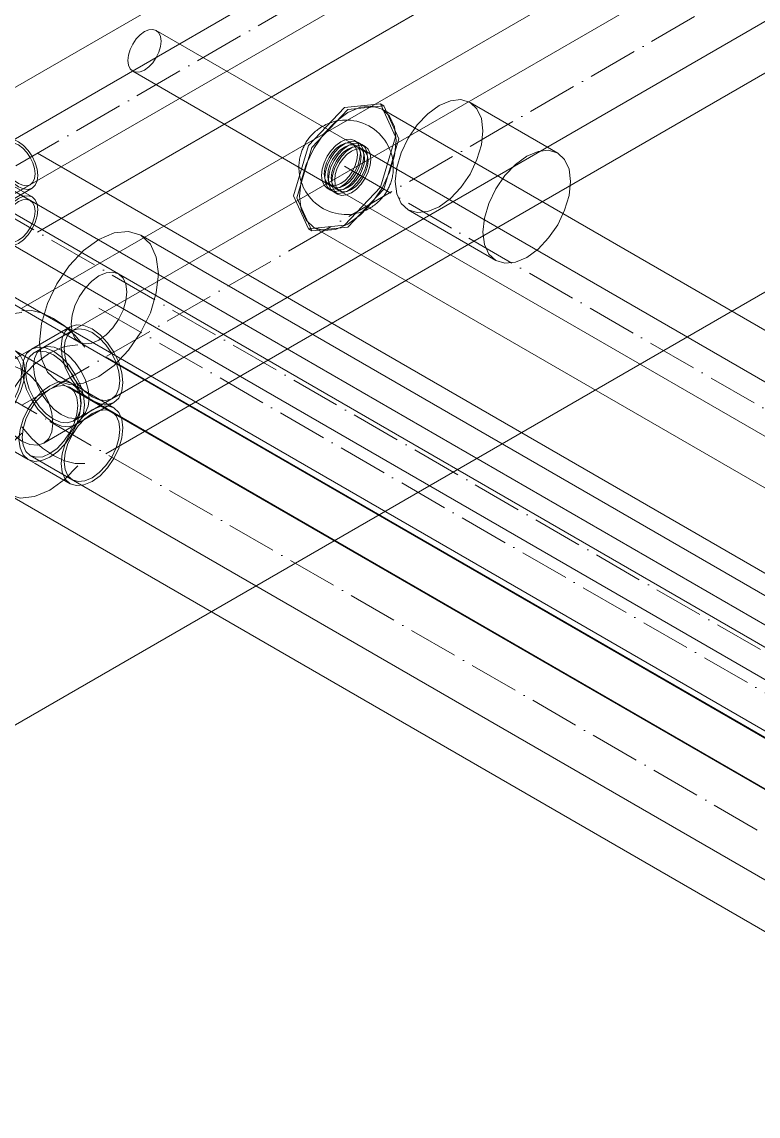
# Model space of a CAD drawing. Header units: millimetres. Extents: x -88595 to 880822, y -1054509 to -148035.
# Drawn here: x 392284.8 to 392433.2, y -324847.1 to -324626.5 of the extents above; entities that cross this region are included whole.
import ezdxf

# ---------------------------------------------------------------- set-up
doc = ezdxf.new("R2010")
doc.units = ezdxf.units.MM
doc.linetypes.add('$12$ADSK_Осевая', pattern=[14, 10, -2, 0, -2])
for name, color, linetype, lineweight in [('Изоляция', 7, 'Continuous', 18), ('Оборудование', 7, 'Continuous', 18), ('Трубопровод', 7, 'Continuous', 18), ('Трубопроводы', 7, 'Continuous', 18)]:
    doc.layers.add(name, color=color, linetype=linetype, lineweight=lineweight)

# ---------------------------------------------------------------- blocks, each defined once
blk = doc.blocks.new('$0$ADSK_Канальный блок кондиционера1 - AD242MJERAB-3267365-В_ОВ3_1')
at = {"layer": 'Оборудование'}
for p, q in [((18809.76, 6999.76), (18316.91, 6715.21)), ((18491.11, 6892.83), (18450.81, 6916.1)), ((18446.06, 6907.87), (18486.36, 6884.6)), ((18531.76, 6891.38), (18514.08, 6901.58)), ((18443.21, 6867.02), (18402.91, 6890.29)), ((18501.58, 6879.93), (18519.26, 6869.73)), ((18394.97, 6876.53), (18435.27, 6853.26))]:
    blk.add_line(p, q, dxfattribs=at)
for points in [[(18445.07, 6910.05, 0), (18445.19, 6911.12, 0), (18445.52, 6912.25, 0), (18446.06, 6913.36, 0), (18446.75, 6914.38, 0), (18447.56, 6915.23, 0), (18448.43, 6915.87, 0), (18449.3, 6916.24, 0), (18450.11, 6916.32, 0), (18450.81, 6916.1, 0), (18451.34, 6915.61, 0), (18451.68, 6914.86, 0), (18451.79, 6913.93, 0)], [(18451.79, 6913.93, 0), (18451.68, 6912.86, 0), (18451.34, 6911.73, 0), (18450.81, 6910.62, 0), (18450.11, 6909.6, 0), (18449.3, 6908.74, 0), (18448.43, 6908.11, 0), (18447.56, 6907.74, 0), (18446.75, 6907.66, 0), (18446.06, 6907.87, 0), (18445.52, 6908.37, 0), (18445.19, 6909.11, 0), (18445.07, 6910.05, 0)], [(18498.99, 6885.66, 0), (18499.29, 6888.47, 0), (18500.18, 6891.44, 0), (18501.58, 6894.37, 0), (18503.41, 6897.05, 0), (18505.54, 6899.3, 0), (18507.83, 6900.96, 0), (18510.12, 6901.94, 0), (18512.25, 6902.15, 0), (18514.08, 6901.58, 0), (18515.48, 6900.28, 0), (18516.37, 6898.33, 0), (18516.67, 6895.86, 0)], [(18516.67, 6895.86, 0), (18516.37, 6893.05, 0), (18515.48, 6890.07, 0), (18514.08, 6887.15, 0), (18512.25, 6884.47, 0), (18510.12, 6882.22, 0), (18507.83, 6880.55, 0), (18505.54, 6879.58, 0), (18503.41, 6879.37, 0), (18501.58, 6879.93, 0), (18500.18, 6881.24, 0), (18499.29, 6883.19, 0), (18498.99, 6885.66, 0)], [(18492.1, 6890.66, 0), (18491.98, 6891.59, 0), (18491.65, 6892.34, 0), (18491.11, 6892.83, 0), (18490.42, 6893.05, 0), (18489.61, 6892.97, 0), (18488.74, 6892.6, 0), (18487.87, 6891.96, 0), (18487.06, 6891.11, 0), (18486.36, 6890.09, 0), (18485.83, 6888.98, 0), (18485.49, 6887.85, 0), (18485.38, 6886.78, 0)], [(18534.35, 6885.66, 0), (18534.05, 6888.12, 0), (18533.16, 6890.07, 0), (18531.76, 6891.38, 0), (18529.93, 6891.94, 0), (18527.8, 6891.73, 0), (18525.51, 6890.76, 0), (18523.22, 6889.09, 0), (18521.09, 6886.84, 0), (18519.26, 6884.16, 0), (18517.85, 6881.24, 0), (18516.97, 6878.26, 0), (18516.67, 6875.45, 0)], [(18485.38, 6886.78, 0), (18485.49, 6885.84, 0), (18485.83, 6885.1, 0), (18486.36, 6884.6, 0), (18487.06, 6884.39, 0), (18487.87, 6884.47, 0), (18488.74, 6884.84, 0), (18489.61, 6885.47, 0), (18490.42, 6886.33, 0), (18491.11, 6887.35, 0), (18491.65, 6888.46, 0), (18491.98, 6889.59, 0), (18492.1, 6890.66, 0)], [(18516.67, 6875.45, 0), (18516.97, 6872.98, 0), (18517.85, 6871.03, 0), (18519.26, 6869.73, 0), (18521.09, 6869.16, 0), (18523.22, 6869.37, 0), (18525.51, 6870.35, 0), (18527.8, 6872.01, 0), (18529.93, 6874.27, 0), (18531.76, 6876.94, 0), (18533.16, 6879.87, 0), (18534.05, 6882.84, 0), (18534.35, 6885.66, 0)], [(18444.85, 6863.38, 0), (18444.66, 6864.95, 0), (18444.1, 6866.19, 0), (18443.21, 6867.02, 0), (18442.05, 6867.38, 0), (18440.69, 6867.24, 0), (18439.24, 6866.62, 0), (18437.79, 6865.56, 0), (18436.43, 6864.13, 0), (18435.27, 6862.43, 0), (18434.38, 6860.57, 0), (18433.82, 6858.69, 0), (18433.63, 6856.9, 0)], [(18433.63, 6856.9, 0), (18433.82, 6855.33, 0), (18434.38, 6854.09, 0), (18435.27, 6853.26, 0), (18436.43, 6852.9, 0), (18437.79, 6853.04, 0), (18439.24, 6853.66, 0), (18440.69, 6854.72, 0), (18442.05, 6856.15, 0), (18443.21, 6857.85, 0), (18444.1, 6859.71, 0), (18444.66, 6861.59, 0), (18444.85, 6863.38, 0)]]:
    blk.add_polyline3d(points, dxfattribs=at)
blk = doc.blocks.new('$0$ADSK_МедьПайка_Тройник - Тройник медный-V136-В_ОВ3_1')
at = {"layer": 'Трубопроводы', "color": 134, "true_color": 0x00a6a6}
for p, q in [((23016.78, 9505.12), (23009.71, 9509.2)), ((23017.23, 9505.89), (23010.16, 9509.97)), ((23029.61, 9509.97), (23021.83, 9505.48)), ((23030.06, 9509.2), (23023.87, 9505.63)), ((23021.83, 9505.48), (23015.47, 9501.81)), ((23018.2, 9504.3), (23016.78, 9505.12)), ((23018.64, 9505.07), (23017.23, 9505.89)), ((23029.96, 9498.54), (23018.64, 9505.07)), ((23031.37, 9497.73), (23029.96, 9498.54)), ((23030.92, 9496.95), (23029.51, 9497.77)), ((23038, 9492.87), (23030.92, 9496.95)), ((23038.44, 9493.64), (23031.37, 9497.73)), ((23001.33, 9494.68), (23008.4, 9490.6)), ((23001.77, 9495.45), (23008.84, 9491.37)), ((23030.66, 9490.19), (23038.44, 9494.68)), ((23031.81, 9491.88), (23038, 9495.45)), ((23008.4, 9490.6), (23009.81, 9489.78)), ((23008.84, 9491.37), (23010.26, 9490.55)), ((23009.81, 9489.78), (23021.13, 9483.25)), ((23024.3, 9486.51), (23030.66, 9490.19)), ((23021.13, 9483.25), (23022.54, 9482.43)), ((23021.57, 9484.02), (23022.98, 9483.2)), ((23022.98, 9483.2), (23030.06, 9479.12)), ((23022.54, 9482.43), (23029.61, 9478.35))]:
    blk.add_line(p, q, dxfattribs=at)
for points in [[(22999.5, 9498.72, 0), (22999.71, 9500.71, 0), (23000.33, 9502.81, 0), (23001.33, 9504.87, 0), (23002.62, 9506.77, 0), (23004.13, 9508.36, 0), (23005.74, 9509.54, 0), (23007.36, 9510.22, 0), (23008.86, 9510.37, 0), (23010.16, 9509.97, 0), (23011.15, 9509.05, 0), (23011.77, 9507.67, 0), (23011.98, 9505.93, 0)], [(23011.36, 9505.57, 0), (23011.16, 9507.13, 0), (23010.6, 9508.37, 0), (23009.71, 9509.2, 0), (23008.55, 9509.56, 0), (23007.19, 9509.43, 0), (23005.74, 9508.81, 0), (23004.29, 9507.75, 0), (23002.93, 9506.32, 0), (23001.77, 9504.62, 0), (23000.88, 9502.76, 0), (23000.32, 9500.87, 0), (23000.13, 9499.08, 0)], [(23027.78, 9505.93, 0), (23027.99, 9507.67, 0), (23028.62, 9509.05, 0), (23029.61, 9509.97, 0), (23030.9, 9510.37, 0), (23032.41, 9510.22, 0), (23034.03, 9509.54, 0), (23035.64, 9508.36, 0), (23037.15, 9506.77, 0), (23038.44, 9504.87, 0), (23039.43, 9502.81, 0), (23040.06, 9500.71, 0), (23040.27, 9498.72, 0)], [(23039.64, 9499.08, 0), (23039.45, 9500.87, 0), (23038.89, 9502.76, 0), (23038, 9504.62, 0), (23036.83, 9506.32, 0), (23035.48, 9507.75, 0), (23034.03, 9508.81, 0), (23032.57, 9509.43, 0), (23031.22, 9509.56, 0), (23030.06, 9509.2, 0), (23029.16, 9508.37, 0), (23028.6, 9507.13, 0), (23028.41, 9505.57, 0)], [(23011.98, 9505.93, 0), (23011.77, 9503.94, 0), (23011.15, 9501.84, 0), (23010.16, 9499.78, 0), (23008.86, 9497.88, 0), (23007.36, 9496.29, 0), (23005.74, 9495.12, 0), (23004.13, 9494.43, 0), (23002.62, 9494.28, 0), (23001.33, 9494.68, 0), (23000.33, 9495.6, 0), (22999.71, 9496.98, 0), (22999.5, 9498.72, 0)], [(23000.13, 9499.08, 0), (23000.32, 9497.52, 0), (23000.88, 9496.28, 0), (23001.77, 9495.45, 0), (23002.93, 9495.09, 0), (23004.29, 9495.22, 0), (23005.74, 9495.84, 0), (23007.19, 9496.9, 0), (23008.55, 9498.33, 0), (23009.71, 9500.03, 0), (23010.6, 9501.89, 0), (23011.16, 9503.78, 0), (23011.36, 9505.57, 0)], [(23007.98, 9493.82, 0), (23008.2, 9495.81, 0), (23008.82, 9497.91, 0), (23009.81, 9499.98, 0), (23011.1, 9501.87, 0), (23012.61, 9503.46, 0), (23014.23, 9504.64, 0), (23015.84, 9505.32, 0), (23017.35, 9505.47, 0), (23018.64, 9505.07, 0), (23019.63, 9504.15, 0), (23020.26, 9502.77, 0), (23020.47, 9501.03, 0)], [(23020.47, 9501.03, 0), (23020.26, 9502.77, 0), (23019.63, 9504.15, 0), (23018.64, 9505.07, 0), (23017.35, 9505.47, 0), (23015.84, 9505.32, 0), (23014.23, 9504.64, 0), (23012.61, 9503.46, 0), (23011.1, 9501.87, 0), (23009.81, 9499.98, 0), (23008.82, 9497.91, 0), (23008.2, 9495.81, 0), (23007.98, 9493.82, 0)], [(23008.61, 9494.19, 0), (23008.8, 9495.97, 0), (23009.36, 9497.86, 0), (23010.26, 9499.72, 0), (23011.42, 9501.42, 0), (23012.77, 9502.85, 0), (23014.23, 9503.91, 0), (23015.68, 9504.53, 0), (23017.03, 9504.66, 0), (23018.2, 9504.3, 0), (23019.09, 9503.48, 0), (23019.65, 9502.24, 0), (23019.84, 9500.67, 0)], [(23032.49, 9494.23, 0), (23032.28, 9496.22, 0), (23031.65, 9498.32, 0), (23030.66, 9500.38, 0), (23029.37, 9502.28, 0), (23027.86, 9503.87, 0), (23026.25, 9505.04, 0), (23024.63, 9505.73, 0), (23023.13, 9505.88, 0), (23021.83, 9505.48, 0), (23020.84, 9504.56, 0), (23020.22, 9503.18, 0), (23020, 9501.44, 0)], [(23020, 9501.44, 0), (23020.22, 9503.18, 0), (23020.84, 9504.56, 0), (23021.83, 9505.48, 0), (23023.13, 9505.88, 0), (23024.63, 9505.73, 0), (23026.25, 9505.04, 0), (23027.86, 9503.87, 0), (23029.37, 9502.28, 0), (23030.66, 9500.38, 0), (23031.65, 9498.32, 0), (23032.28, 9496.22, 0), (23032.49, 9494.23, 0)], [(23022.22, 9502, 0), (23022.42, 9503.56, 0), (23022.98, 9504.8, 0), (23023.87, 9505.63, 0), (23025.03, 9505.99, 0), (23026.39, 9505.85, 0), (23027.84, 9505.24, 0), (23029.29, 9504.18, 0), (23030.65, 9502.75, 0), (23031.81, 9501.05, 0), (23032.7, 9499.19, 0), (23033.26, 9497.3, 0), (23033.45, 9495.51, 0)], [(23040.27, 9498.72, 0), (23040.06, 9496.98, 0), (23039.43, 9495.6, 0), (23038.44, 9494.68, 0), (23037.15, 9494.28, 0), (23035.64, 9494.43, 0), (23034.03, 9495.12, 0), (23032.41, 9496.29, 0), (23030.9, 9497.88, 0), (23029.61, 9499.78, 0), (23028.62, 9501.84, 0), (23027.99, 9503.94, 0), (23027.78, 9505.93, 0)], [(23028.41, 9505.57, 0), (23028.6, 9503.78, 0), (23029.16, 9501.89, 0), (23030.06, 9500.03, 0), (23031.22, 9498.33, 0), (23032.57, 9496.9, 0), (23034.03, 9495.84, 0), (23035.48, 9495.22, 0), (23036.83, 9495.09, 0), (23038, 9495.45, 0), (23038.89, 9496.28, 0), (23039.45, 9497.52, 0), (23039.64, 9499.08, 0)], [(23020.47, 9501.03, 0), (23020.26, 9499.04, 0), (23019.63, 9496.94, 0), (23018.64, 9494.88, 0), (23017.35, 9492.99, 0), (23015.84, 9491.4, 0), (23014.23, 9490.22, 0), (23012.61, 9489.53, 0), (23011.1, 9489.38, 0), (23009.81, 9489.78, 0), (23008.82, 9490.7, 0), (23008.2, 9492.08, 0), (23007.98, 9493.82, 0)], [(23007.98, 9493.82, 0), (23008.2, 9492.08, 0), (23008.82, 9490.7, 0), (23009.81, 9489.78, 0), (23011.1, 9489.38, 0), (23012.61, 9489.53, 0), (23014.23, 9490.22, 0), (23015.84, 9491.4, 0), (23017.35, 9492.99, 0), (23018.64, 9494.88, 0), (23019.63, 9496.94, 0), (23020.26, 9499.04, 0), (23020.47, 9501.03, 0)], [(23019.84, 9500.67, 0), (23019.65, 9498.88, 0), (23019.09, 9496.99, 0), (23018.2, 9495.13, 0), (23017.03, 9493.43, 0), (23015.68, 9492, 0), (23014.23, 9490.94, 0), (23012.77, 9490.33, 0), (23011.42, 9490.19, 0), (23010.26, 9490.55, 0), (23009.36, 9491.38, 0), (23008.8, 9492.62, 0), (23008.61, 9494.19, 0)], [(23026.13, 9490.56, 0), (23025.91, 9492.54, 0), (23025.29, 9494.64, 0), (23024.3, 9496.71, 0), (23023.01, 9498.6, 0), (23021.5, 9500.19, 0), (23019.88, 9501.37, 0), (23018.27, 9502.06, 0), (23016.76, 9502.21, 0), (23015.47, 9501.81, 0), (23014.48, 9500.89, 0), (23013.85, 9499.51, 0), (23013.64, 9497.77, 0)], [(23020, 9501.44, 0), (23020.22, 9499.45, 0), (23020.84, 9497.35, 0), (23021.83, 9495.29, 0), (23023.13, 9493.39, 0), (23024.63, 9491.8, 0), (23026.25, 9490.63, 0), (23027.86, 9489.94, 0), (23029.37, 9489.79, 0), (23030.66, 9490.19, 0), (23031.65, 9491.11, 0), (23032.28, 9492.49, 0), (23032.49, 9494.23, 0)], [(23032.49, 9494.23, 0), (23032.28, 9492.49, 0), (23031.65, 9491.11, 0), (23030.66, 9490.19, 0), (23029.37, 9489.79, 0), (23027.86, 9489.94, 0), (23026.25, 9490.63, 0), (23024.63, 9491.8, 0), (23023.13, 9493.39, 0), (23021.83, 9495.29, 0), (23020.84, 9497.35, 0), (23020.22, 9499.45, 0), (23020, 9501.44, 0)], [(23033.45, 9495.51, 0), (23033.26, 9493.94, 0), (23032.7, 9492.71, 0), (23031.81, 9491.88, 0), (23030.65, 9491.52, 0), (23029.29, 9491.65, 0), (23027.84, 9492.27, 0), (23026.39, 9493.33, 0), (23025.03, 9494.76, 0), (23023.87, 9496.46, 0), (23022.98, 9498.32, 0), (23022.42, 9500.21, 0), (23022.22, 9502, 0)], [(23031.78, 9494.5, 0), (23031.57, 9496.24, 0), (23030.95, 9497.62, 0), (23029.96, 9498.54, 0), (23028.66, 9498.94, 0), (23027.16, 9498.79, 0), (23025.54, 9498.1, 0), (23023.92, 9496.93, 0), (23022.42, 9495.34, 0), (23021.13, 9493.44, 0), (23020.13, 9491.38, 0), (23019.51, 9489.28, 0), (23019.3, 9487.29, 0)], [(23019.3, 9487.29, 0), (23019.51, 9489.28, 0), (23020.13, 9491.38, 0), (23021.13, 9493.44, 0), (23022.42, 9495.34, 0), (23023.92, 9496.93, 0), (23025.54, 9498.1, 0), (23027.16, 9498.79, 0), (23028.66, 9498.94, 0), (23029.96, 9498.54, 0), (23030.95, 9497.62, 0), (23031.57, 9496.24, 0), (23031.78, 9494.5, 0)], [(23031.15, 9494.14, 0), (23030.96, 9495.7, 0), (23030.4, 9496.94, 0), (23029.51, 9497.77, 0), (23028.35, 9498.13, 0), (23026.99, 9498, 0), (23025.54, 9497.38, 0), (23024.09, 9496.32, 0), (23022.73, 9494.89, 0), (23021.57, 9493.19, 0), (23020.68, 9491.33, 0), (23020.12, 9489.44, 0), (23019.93, 9487.65, 0)], [(23013.64, 9497.77, 0), (23013.85, 9495.78, 0), (23014.48, 9493.68, 0), (23015.47, 9491.61, 0), (23016.76, 9489.72, 0), (23018.27, 9488.13, 0), (23019.88, 9486.95, 0), (23021.5, 9486.26, 0), (23023.01, 9486.11, 0), (23024.3, 9486.51, 0), (23025.29, 9487.43, 0), (23025.91, 9488.81, 0), (23026.13, 9490.56, 0)], [(23019.3, 9487.29, 0), (23019.51, 9485.55, 0), (23020.13, 9484.17, 0), (23021.13, 9483.25, 0), (23022.42, 9482.85, 0), (23023.92, 9483, 0), (23025.54, 9483.69, 0), (23027.16, 9484.86, 0), (23028.66, 9486.45, 0), (23029.96, 9488.35, 0), (23030.95, 9490.41, 0), (23031.57, 9492.51, 0), (23031.78, 9494.5, 0)], [(23031.78, 9494.5, 0), (23031.57, 9492.51, 0), (23030.95, 9490.41, 0), (23029.96, 9488.35, 0), (23028.66, 9486.45, 0), (23027.16, 9484.86, 0), (23025.54, 9483.69, 0), (23023.92, 9483, 0), (23022.42, 9482.85, 0), (23021.13, 9483.25, 0), (23020.13, 9484.17, 0), (23019.51, 9485.55, 0), (23019.3, 9487.29, 0)], [(23019.93, 9487.65, 0), (23020.12, 9486.09, 0), (23020.68, 9484.85, 0), (23021.57, 9484.02, 0), (23022.73, 9483.66, 0), (23024.09, 9483.79, 0), (23025.54, 9484.41, 0), (23026.99, 9485.47, 0), (23028.35, 9486.9, 0), (23029.51, 9488.6, 0), (23030.4, 9490.46, 0), (23030.96, 9492.35, 0), (23031.15, 9494.14, 0)], [(23040.27, 9489.6, 0), (23040.06, 9491.34, 0), (23039.43, 9492.72, 0), (23038.44, 9493.64, 0), (23037.15, 9494.04, 0), (23035.64, 9493.89, 0), (23034.03, 9493.21, 0), (23032.41, 9492.03, 0), (23030.9, 9490.44, 0), (23029.61, 9488.54, 0), (23028.62, 9486.48, 0), (23027.99, 9484.38, 0), (23027.78, 9482.39, 0)], [(23028.41, 9482.75, 0), (23028.6, 9484.54, 0), (23029.16, 9486.43, 0), (23030.06, 9488.29, 0), (23031.22, 9489.99, 0), (23032.57, 9491.42, 0), (23034.03, 9492.48, 0), (23035.48, 9493.1, 0), (23036.83, 9493.23, 0), (23038, 9492.87, 0), (23038.89, 9492.04, 0), (23039.45, 9490.8, 0), (23039.64, 9489.24, 0)], [(23027.78, 9482.39, 0), (23027.99, 9480.65, 0), (23028.62, 9479.27, 0), (23029.61, 9478.35, 0), (23030.9, 9477.95, 0), (23032.41, 9478.1, 0), (23034.03, 9478.79, 0), (23035.64, 9479.96, 0), (23037.15, 9481.55, 0), (23038.44, 9483.45, 0), (23039.43, 9485.51, 0), (23040.06, 9487.61, 0), (23040.27, 9489.6, 0)], [(23039.64, 9489.24, 0), (23039.45, 9487.45, 0), (23038.89, 9485.56, 0), (23038, 9483.7, 0), (23036.83, 9482, 0), (23035.48, 9480.57, 0), (23034.03, 9479.51, 0), (23032.57, 9478.89, 0), (23031.22, 9478.76, 0), (23030.06, 9479.12, 0), (23029.16, 9479.95, 0), (23028.6, 9481.19, 0), (23028.41, 9482.75, 0)]]:
    blk.add_polyline3d(points, dxfattribs=at)
blk = doc.blocks.new('$0$ADSK_МедьПайка_Тройник - Тройник медный-V139-В_ОВ3_1')
at = {"layer": 'Трубопроводы', "color": 190, "true_color": 0x8000ff}
for p, q in [((23006.35, 9544.21), (23001.76, 9546.86)), ((23006.76, 9544.91), (23002.16, 9547.57)), ((23016.39, 9547.57), (23010.73, 9544.3)), ((23016.8, 9546.86), (23012.2, 9544.21)), ((23007.82, 9544.3), (23006.76, 9544.91)), ((23007.41, 9543.6), (23006.35, 9544.21)), ((23010.73, 9544.3), (23006.49, 9541.85)), ((23016.3, 9539.4), (23007.82, 9544.3)), ((22996.59, 9537.92), (23001.19, 9535.27)), ((22997, 9538.62), (23001.59, 9535.97)), ((23016.96, 9538.09), (23015.9, 9538.7)), ((23017.36, 9538.79), (23016.3, 9539.4)), ((23016.3, 9534.65), (23021.96, 9537.92)), ((23016.96, 9535.97), (23021.56, 9538.62)), ((23021.56, 9535.43), (23016.96, 9538.09)), ((23021.96, 9536.14), (23017.36, 9538.79)), ((23001.59, 9535.97), (23002.65, 9535.35)), ((23001.19, 9535.27), (23002.25, 9534.65)), ((23002.25, 9534.65), (23010.73, 9529.75)), ((23012.06, 9532.2), (23016.3, 9534.65)), ((23010.73, 9529.75), (23011.79, 9529.14)), ((23011.14, 9530.46), (23012.2, 9529.84)), ((23011.79, 9529.14), (23016.39, 9526.49)), ((23012.2, 9529.84), (23016.8, 9527.19))]:
    blk.add_line(p, q, dxfattribs=at)
for points in [[(22995.44, 9540.47, 0), (22995.57, 9541.72, 0), (22995.97, 9543.05, 0), (22996.59, 9544.35, 0), (22997.41, 9545.54, 0), (22998.36, 9546.55, 0), (22999.38, 9547.29, 0), (23000.4, 9547.72, 0), (23001.35, 9547.82, 0), (23002.16, 9547.57, 0), (23002.79, 9546.99, 0), (23003.18, 9546.12, 0), (23003.32, 9545.02, 0)], [(23002.74, 9544.69, 0), (23002.63, 9545.63, 0), (23002.29, 9546.37, 0), (23001.76, 9546.86, 0), (23001.06, 9547.08, 0), (23000.25, 9547, 0), (22999.38, 9546.63, 0), (22998.51, 9545.99, 0), (22997.69, 9545.14, 0), (22997, 9544.12, 0), (22996.46, 9543, 0), (22996.13, 9541.87, 0), (22996.01, 9540.8, 0)], [(23015.24, 9545.02, 0), (23015.37, 9546.12, 0), (23015.77, 9546.99, 0), (23016.39, 9547.57, 0), (23017.21, 9547.82, 0), (23018.16, 9547.72, 0), (23019.18, 9547.29, 0), (23020.2, 9546.55, 0), (23021.15, 9545.54, 0), (23021.96, 9544.35, 0), (23022.59, 9543.05, 0), (23022.98, 9541.72, 0), (23023.11, 9540.47, 0)], [(23022.54, 9540.8, 0), (23022.43, 9541.87, 0), (23022.09, 9543, 0), (23021.56, 9544.12, 0), (23020.86, 9545.14, 0), (23020.05, 9545.99, 0), (23019.18, 9546.63, 0), (23018.31, 9547, 0), (23017.49, 9547.08, 0), (23016.8, 9546.86, 0), (23016.26, 9546.37, 0), (23015.93, 9545.63, 0), (23015.81, 9544.69, 0)], [(23003.32, 9545.02, 0), (23003.18, 9543.76, 0), (23002.79, 9542.44, 0), (23002.16, 9541.13, 0), (23001.35, 9539.94, 0), (23000.4, 9538.94, 0), (22999.38, 9538.19, 0), (22998.36, 9537.76, 0), (22997.41, 9537.67, 0), (22996.59, 9537.92, 0), (22995.97, 9538.5, 0), (22995.57, 9539.37, 0), (22995.44, 9540.47, 0)], [(22996.01, 9540.8, 0), (22996.13, 9539.86, 0), (22996.46, 9539.12, 0), (22997, 9538.62, 0), (22997.69, 9538.41, 0), (22998.51, 9538.49, 0), (22999.38, 9538.86, 0), (23000.25, 9539.49, 0), (23001.06, 9540.35, 0), (23001.76, 9541.37, 0), (23002.29, 9542.48, 0), (23002.63, 9543.61, 0), (23002.74, 9544.69, 0)], [(23001.1, 9537.2, 0), (23001.23, 9538.46, 0), (23001.62, 9539.78, 0), (23002.25, 9541.08, 0), (23003.06, 9542.28, 0), (23004.01, 9543.28, 0), (23005.03, 9544.02, 0), (23006.05, 9544.46, 0), (23007, 9544.55, 0), (23007.82, 9544.3, 0), (23008.44, 9543.72, 0), (23008.84, 9542.85, 0), (23008.97, 9541.75, 0)], [(23008.97, 9541.75, 0), (23008.84, 9542.85, 0), (23008.44, 9543.72, 0), (23007.82, 9544.3, 0), (23007, 9544.55, 0), (23006.05, 9544.46, 0), (23005.03, 9544.02, 0), (23004.01, 9543.28, 0), (23003.06, 9542.28, 0), (23002.25, 9541.08, 0), (23001.62, 9539.78, 0), (23001.23, 9538.46, 0), (23001.1, 9537.2, 0)], [(23017.46, 9537.2, 0), (23017.32, 9538.46, 0), (23016.93, 9539.78, 0), (23016.3, 9541.08, 0), (23015.49, 9542.28, 0), (23014.54, 9543.28, 0), (23013.52, 9544.02, 0), (23012.5, 9544.46, 0), (23011.55, 9544.55, 0), (23010.73, 9544.3, 0), (23010.11, 9543.72, 0), (23009.71, 9542.85, 0), (23009.58, 9541.75, 0)], [(23009.58, 9541.75, 0), (23009.71, 9542.85, 0), (23010.11, 9543.72, 0), (23010.73, 9544.3, 0), (23011.55, 9544.55, 0), (23012.5, 9544.46, 0), (23013.52, 9544.02, 0), (23014.54, 9543.28, 0), (23015.49, 9542.28, 0), (23016.3, 9541.08, 0), (23016.93, 9539.78, 0), (23017.32, 9538.46, 0), (23017.46, 9537.2, 0)], [(23011.21, 9542.03, 0), (23011.33, 9542.97, 0), (23011.67, 9543.72, 0), (23012.2, 9544.21, 0), (23012.9, 9544.43, 0), (23013.71, 9544.35, 0), (23014.58, 9543.98, 0), (23015.45, 9543.34, 0), (23016.26, 9542.48, 0), (23016.96, 9541.46, 0), (23017.49, 9540.35, 0), (23017.83, 9539.22, 0), (23017.95, 9538.15, 0)], [(23023.11, 9540.47, 0), (23022.98, 9539.37, 0), (23022.59, 9538.5, 0), (23021.96, 9537.92, 0), (23021.15, 9537.67, 0), (23020.2, 9537.76, 0), (23019.18, 9538.19, 0), (23018.16, 9538.94, 0), (23017.21, 9539.94, 0), (23016.39, 9541.13, 0), (23015.77, 9542.44, 0), (23015.37, 9543.76, 0), (23015.24, 9545.02, 0)], [(23015.81, 9544.69, 0), (23015.93, 9543.61, 0), (23016.26, 9542.48, 0), (23016.8, 9541.37, 0), (23017.49, 9540.35, 0), (23018.31, 9539.49, 0), (23019.18, 9538.86, 0), (23020.05, 9538.49, 0), (23020.86, 9538.41, 0), (23021.56, 9538.62, 0), (23022.09, 9539.12, 0), (23022.43, 9539.86, 0), (23022.54, 9540.8, 0)], [(23001.67, 9537.53, 0), (23001.78, 9538.61, 0), (23002.12, 9539.74, 0), (23002.65, 9540.85, 0), (23003.35, 9541.87, 0), (23004.16, 9542.73, 0), (23005.03, 9543.36, 0), (23005.91, 9543.73, 0), (23006.72, 9543.81, 0), (23007.41, 9543.6, 0), (23007.95, 9543.1, 0), (23008.29, 9542.36, 0), (23008.4, 9541.42, 0)], [(23008.97, 9541.75, 0), (23008.84, 9540.5, 0), (23008.44, 9539.17, 0), (23007.82, 9537.87, 0), (23007, 9536.67, 0), (23006.05, 9535.67, 0), (23005.03, 9534.93, 0), (23004.01, 9534.5, 0), (23003.06, 9534.4, 0), (23002.25, 9534.65, 0), (23001.62, 9535.23, 0), (23001.23, 9536.1, 0), (23001.1, 9537.2, 0)], [(23001.1, 9537.2, 0), (23001.23, 9536.1, 0), (23001.62, 9535.23, 0), (23002.25, 9534.65, 0), (23003.06, 9534.4, 0), (23004.01, 9534.5, 0), (23005.03, 9534.93, 0), (23006.05, 9535.67, 0), (23007, 9536.67, 0), (23007.82, 9537.87, 0), (23008.44, 9539.17, 0), (23008.84, 9540.5, 0), (23008.97, 9541.75, 0)], [(23008.4, 9541.42, 0), (23008.29, 9540.35, 0), (23007.95, 9539.22, 0), (23007.41, 9538.1, 0), (23006.72, 9537.08, 0), (23005.91, 9536.23, 0), (23005.03, 9535.59, 0), (23004.16, 9535.22, 0), (23003.35, 9535.14, 0), (23002.65, 9535.35, 0), (23002.12, 9535.85, 0), (23001.78, 9536.59, 0), (23001.67, 9537.53, 0)], [(23013.22, 9534.75, 0), (23013.08, 9536.01, 0), (23012.69, 9537.33, 0), (23012.06, 9538.63, 0), (23011.25, 9539.83, 0), (23010.3, 9540.83, 0), (23009.28, 9541.57, 0), (23008.26, 9542.01, 0), (23007.31, 9542.1, 0), (23006.49, 9541.85, 0), (23005.87, 9541.27, 0), (23005.47, 9540.4, 0), (23005.34, 9539.3, 0)], [(23009.58, 9541.75, 0), (23009.71, 9540.5, 0), (23010.11, 9539.17, 0), (23010.73, 9537.87, 0), (23011.55, 9536.67, 0), (23012.5, 9535.67, 0), (23013.52, 9534.93, 0), (23014.54, 9534.5, 0), (23015.49, 9534.4, 0), (23016.3, 9534.65, 0), (23016.93, 9535.23, 0), (23017.32, 9536.1, 0), (23017.46, 9537.2, 0)], [(23017.46, 9537.2, 0), (23017.32, 9536.1, 0), (23016.93, 9535.23, 0), (23016.3, 9534.65, 0), (23015.49, 9534.4, 0), (23014.54, 9534.5, 0), (23013.52, 9534.93, 0), (23012.5, 9535.67, 0), (23011.55, 9536.67, 0), (23010.73, 9537.87, 0), (23010.11, 9539.17, 0), (23009.71, 9540.5, 0), (23009.58, 9541.75, 0)], [(23017.95, 9538.15, 0), (23017.83, 9537.21, 0), (23017.49, 9536.46, 0), (23016.96, 9535.97, 0), (23016.26, 9535.75, 0), (23015.45, 9535.83, 0), (23014.58, 9536.2, 0), (23013.71, 9536.84, 0), (23012.9, 9537.69, 0), (23012.2, 9538.71, 0), (23011.67, 9539.83, 0), (23011.33, 9540.96, 0), (23011.21, 9542.03, 0)], [(23005.34, 9539.3, 0), (23005.47, 9538.05, 0), (23005.87, 9536.72, 0), (23006.49, 9535.42, 0), (23007.31, 9534.23, 0), (23008.26, 9533.22, 0), (23009.28, 9532.48, 0), (23010.3, 9532.05, 0), (23011.25, 9531.95, 0), (23012.06, 9532.2, 0), (23012.69, 9532.78, 0), (23013.08, 9533.65, 0), (23013.22, 9534.75, 0)], [(23017.46, 9536.85, 0), (23017.32, 9537.95, 0), (23016.93, 9538.82, 0), (23016.3, 9539.4, 0), (23015.49, 9539.65, 0), (23014.54, 9539.56, 0), (23013.52, 9539.13, 0), (23012.5, 9538.38, 0), (23011.55, 9537.38, 0), (23010.73, 9536.19, 0), (23010.11, 9534.88, 0), (23009.71, 9533.56, 0), (23009.58, 9532.3, 0)], [(23009.58, 9532.3, 0), (23009.71, 9533.56, 0), (23010.11, 9534.88, 0), (23010.73, 9536.19, 0), (23011.55, 9537.38, 0), (23012.5, 9538.38, 0), (23013.52, 9539.13, 0), (23014.54, 9539.56, 0), (23015.49, 9539.65, 0), (23016.3, 9539.4, 0), (23016.93, 9538.82, 0), (23017.32, 9537.95, 0), (23017.46, 9536.85, 0)], [(23016.89, 9536.52, 0), (23016.77, 9537.46, 0), (23016.43, 9538.2, 0), (23015.9, 9538.7, 0), (23015.2, 9538.91, 0), (23014.39, 9538.83, 0), (23013.52, 9538.46, 0), (23012.65, 9537.83, 0), (23011.84, 9536.97, 0), (23011.14, 9535.95, 0), (23010.6, 9534.84, 0), (23010.27, 9533.71, 0), (23010.15, 9532.63, 0)], [(23009.58, 9532.3, 0), (23009.71, 9531.2, 0), (23010.11, 9530.33, 0), (23010.73, 9529.75, 0), (23011.55, 9529.5, 0), (23012.5, 9529.6, 0), (23013.52, 9530.03, 0), (23014.54, 9530.77, 0), (23015.49, 9531.78, 0), (23016.3, 9532.97, 0), (23016.93, 9534.27, 0), (23017.32, 9535.6, 0), (23017.46, 9536.85, 0)], [(23017.46, 9536.85, 0), (23017.32, 9535.6, 0), (23016.93, 9534.27, 0), (23016.3, 9532.97, 0), (23015.49, 9531.78, 0), (23014.54, 9530.77, 0), (23013.52, 9530.03, 0), (23012.5, 9529.6, 0), (23011.55, 9529.5, 0), (23010.73, 9529.75, 0), (23010.11, 9530.33, 0), (23009.71, 9531.2, 0), (23009.58, 9532.3, 0)], [(23010.15, 9532.63, 0), (23010.27, 9531.69, 0), (23010.6, 9530.95, 0), (23011.14, 9530.46, 0), (23011.84, 9530.24, 0), (23012.65, 9530.32, 0), (23013.52, 9530.69, 0), (23014.39, 9531.33, 0), (23015.2, 9532.18, 0), (23015.9, 9533.2, 0), (23016.43, 9534.32, 0), (23016.77, 9535.45, 0), (23016.89, 9536.52, 0)], [(23023.11, 9533.59, 0), (23022.98, 9534.69, 0), (23022.59, 9535.55, 0), (23021.96, 9536.14, 0), (23021.15, 9536.39, 0), (23020.2, 9536.29, 0), (23019.18, 9535.86, 0), (23018.16, 9535.12, 0), (23017.21, 9534.11, 0), (23016.39, 9532.92, 0), (23015.77, 9531.62, 0), (23015.37, 9530.29, 0), (23015.24, 9529.04, 0)], [(23015.81, 9529.37, 0), (23015.93, 9530.44, 0), (23016.26, 9531.57, 0), (23016.8, 9532.69, 0), (23017.49, 9533.71, 0), (23018.31, 9534.56, 0), (23019.18, 9535.2, 0), (23020.05, 9535.57, 0), (23020.86, 9535.65, 0), (23021.56, 9535.43, 0), (23022.09, 9534.94, 0), (23022.43, 9534.19, 0), (23022.54, 9533.25, 0)], [(23015.24, 9529.04, 0), (23015.37, 9527.94, 0), (23015.77, 9527.07, 0), (23016.39, 9526.49, 0), (23017.21, 9526.24, 0), (23018.16, 9526.33, 0), (23019.18, 9526.76, 0), (23020.2, 9527.51, 0), (23021.15, 9528.51, 0), (23021.96, 9529.7, 0), (23022.59, 9531.01, 0), (23022.98, 9532.33, 0), (23023.11, 9533.59, 0)], [(23022.54, 9533.25, 0), (23022.43, 9532.18, 0), (23022.09, 9531.05, 0), (23021.56, 9529.94, 0), (23020.86, 9528.92, 0), (23020.05, 9528.06, 0), (23019.18, 9527.42, 0), (23018.31, 9527.05, 0), (23017.49, 9526.97, 0), (23016.8, 9527.19, 0), (23016.26, 9527.69, 0), (23015.93, 9528.43, 0), (23015.81, 9529.37, 0)]]:
    blk.add_polyline3d(points, dxfattribs=at)
blk = doc.blocks.new('$0$ADSK_МедьПайка_Муфта редукционная - Муфта редукционная медная под пайку-3268008-В_ОВ3_1')
at = {"layer": 'Трубопроводы', "color": 190, "true_color": 0x8000ff}
for p, q in [((18491.11, 6892.83), (18490.41, 6893.24)), ((18491.51, 6893.52), (18490.81, 6893.93)), ((18492.21, 6893.14), (18491.49, 6893.54)), ((18492.93, 6892.72), (18492.23, 6893.12)), ((18492.53, 6892.02), (18491.83, 6892.43)), ((18489.45, 6888.31), (18488.74, 6888.72)), ((18485.26, 6884.32), (18485.96, 6883.91)), ((18485.66, 6885.01), (18486.36, 6884.6)), ((18485.94, 6883.92), (18486.65, 6883.51)), ((18486.67, 6883.49), (18487.37, 6883.09)), ((18487.07, 6884.19), (18487.77, 6883.78))]:
    blk.add_line(p, q, dxfattribs=at)
for points in [[(18498.61, 6888.51, 0), (18498.61, 6888.85, 0), (18498.59, 6889.2, 0), (18498.55, 6889.56, 0), (18498.5, 6889.94, 0), (18498.43, 6890.34, 0), (18498.35, 6890.75, 0), (18498.23, 6891.17, 0), (18498.09, 6891.61, 0), (18497.93, 6892.06, 0), (18497.73, 6892.52, 0), (18497.49, 6892.99, 0), (18497.22, 6893.47, 0), (18496.91, 6893.95, 0), (18496.56, 6894.42, 0), (18496.17, 6894.88, 0), (18495.73, 6895.33, 0), (18495.26, 6895.76, 0), (18494.75, 6896.17, 0), (18494.21, 6896.54, 0), (18493.64, 6896.88, 0), (18493.05, 6897.17, 0), (18492.45, 6897.42, 0), (18491.84, 6897.63, 0), (18491.23, 6897.79, 0), (18490.63, 6897.91, 0), (18490.04, 6897.99, 0), (18489.47, 6898.03, 0), (18488.92, 6898.03, 0), (18488.39, 6898.01, 0), (18487.88, 6897.96, 0), (18487.4, 6897.88, 0), (18486.94, 6897.79, 0), (18486.51, 6897.68, 0), (18486.11, 6897.55, 0), (18485.72, 6897.42, 0), (18485.36, 6897.27, 0), (18485.03, 6897.12, 0), (18484.71, 6896.96, 0), (18484.41, 6896.8, 0), (18484.13, 6896.64, 0), (18483.86, 6896.47, 0), (18483.61, 6896.3, 0), (18483.37, 6896.13, 0), (18483.15, 6895.95, 0), (18482.94, 6895.78, 0), (18482.74, 6895.6, 0), (18482.55, 6895.43, 0), (18482.37, 6895.25, 0), (18482.19, 6895.08, 0), (18482.03, 6894.9, 0), (18481.87, 6894.72, 0), (18481.72, 6894.54, 0), (18481.58, 6894.36, 0), (18481.44, 6894.18, 0), (18481.31, 6894, 0), (18481.19, 6893.82, 0), (18481.06, 6893.63, 0), (18480.95, 6893.44, 0), (18480.84, 6893.26, 0), (18480.73, 6893.06, 0), (18480.63, 6892.87, 0), (18480.53, 6892.67, 0), (18480.43, 6892.47, 0), (18480.34, 6892.26, 0), (18480.25, 6892.05, 0), (18480.17, 6891.84, 0), (18480.09, 6891.62, 0), (18480.02, 6891.39, 0), (18479.95, 6891.16, 0), (18479.88, 6890.92, 0), (18479.82, 6890.67, 0), (18479.76, 6890.42, 0), (18479.71, 6890.16, 0), (18479.67, 6889.89, 0), (18479.63, 6889.6, 0), (18479.6, 6889.31, 0), (18479.58, 6889.01, 0), (18479.57, 6888.69, 0), (18479.57, 6888.51, 0)], [(18484.11, 6886.86, 0), (18484.24, 6888.11, 0), (18484.63, 6889.43, 0), (18485.26, 6890.73, 0), (18486.07, 6891.92, 0), (18487.02, 6892.92, 0), (18488.03, 6893.66, 0), (18489.05, 6894.09, 0), (18489.99, 6894.18, 0), (18490.81, 6893.93, 0), (18491.43, 6893.35, 0), (18491.82, 6892.49, 0), (18491.96, 6891.39, 0)], [(18491.39, 6891.06, 0), (18491.28, 6892, 0), (18490.94, 6892.74, 0), (18490.41, 6893.24, 0), (18489.71, 6893.45, 0), (18488.9, 6893.37, 0), (18488.03, 6893, 0), (18487.16, 6892.37, 0), (18486.35, 6891.51, 0), (18485.66, 6890.5, 0), (18485.12, 6889.39, 0), (18484.79, 6888.26, 0), (18484.67, 6887.19, 0)], [(18484.81, 6886.45, 0), (18484.95, 6887.7, 0), (18485.34, 6889.02, 0), (18485.96, 6890.32, 0), (18486.78, 6891.51, 0), (18487.72, 6892.51, 0), (18488.74, 6893.25, 0), (18489.75, 6893.68, 0), (18490.7, 6893.77, 0), (18491.51, 6893.52, 0), (18492.14, 6892.95, 0), (18492.53, 6892.08, 0), (18492.66, 6890.98, 0)], [(18492.66, 6890.98, 0), (18492.53, 6892.08, 0), (18492.14, 6892.95, 0), (18491.51, 6893.52, 0), (18490.7, 6893.77, 0), (18489.75, 6893.68, 0), (18488.74, 6893.25, 0), (18487.72, 6892.51, 0), (18486.78, 6891.51, 0), (18485.96, 6890.32, 0), (18485.34, 6889.02, 0), (18484.95, 6887.7, 0), (18484.81, 6886.45, 0)], [(18485.38, 6886.78, 0), (18485.49, 6887.85, 0), (18485.83, 6888.98, 0), (18486.36, 6890.09, 0), (18487.06, 6891.11, 0), (18487.87, 6891.96, 0), (18488.74, 6892.6, 0), (18489.61, 6892.97, 0), (18490.42, 6893.05, 0), (18491.11, 6892.83, 0), (18491.65, 6892.34, 0), (18491.98, 6891.59, 0), (18492.1, 6890.66, 0)], [(18493.38, 6890.58, 0), (18493.24, 6891.68, 0), (18492.85, 6892.54, 0), (18492.23, 6893.12, 0), (18491.41, 6893.38, 0), (18490.46, 6893.28, 0), (18489.45, 6892.85, 0), (18488.43, 6892.11, 0), (18487.48, 6891.11, 0), (18486.67, 6889.91, 0), (18486.04, 6888.61, 0), (18485.65, 6887.29, 0), (18485.51, 6886.04, 0)], [(18485.51, 6886.04, 0), (18485.65, 6887.29, 0), (18486.04, 6888.61, 0), (18486.67, 6889.91, 0), (18487.48, 6891.11, 0), (18488.43, 6892.11, 0), (18489.45, 6892.85, 0), (18490.46, 6893.28, 0), (18491.41, 6893.38, 0), (18492.23, 6893.12, 0), (18492.85, 6892.54, 0), (18493.24, 6891.68, 0), (18493.38, 6890.58, 0)], [(18491.96, 6891.39, 0), (18491.82, 6890.14, 0), (18491.43, 6888.82, 0), (18490.81, 6887.52, 0), (18489.99, 6886.33, 0), (18489.05, 6885.33, 0), (18488.03, 6884.59, 0), (18487.02, 6884.16, 0), (18486.07, 6884.07, 0), (18485.26, 6884.32, 0), (18484.63, 6884.9, 0), (18484.24, 6885.76, 0), (18484.11, 6886.86, 0)], [(18484.67, 6887.19, 0), (18484.79, 6886.25, 0), (18485.12, 6885.51, 0), (18485.66, 6885.01, 0), (18486.35, 6884.8, 0), (18487.16, 6884.88, 0), (18488.03, 6885.25, 0), (18488.9, 6885.88, 0), (18489.71, 6886.74, 0), (18490.41, 6887.75, 0), (18490.94, 6888.87, 0), (18491.28, 6889.99, 0), (18491.39, 6891.06, 0)], [(18492.66, 6890.98, 0), (18492.53, 6889.73, 0), (18492.14, 6888.41, 0), (18491.51, 6887.12, 0), (18490.7, 6885.93, 0), (18489.75, 6884.93, 0), (18488.74, 6884.19, 0), (18487.72, 6883.75, 0), (18486.78, 6883.66, 0), (18485.96, 6883.91, 0), (18485.34, 6884.49, 0), (18484.95, 6885.36, 0), (18484.81, 6886.45, 0)], [(18484.81, 6886.45, 0), (18484.95, 6885.36, 0), (18485.34, 6884.49, 0), (18485.96, 6883.91, 0), (18486.78, 6883.66, 0), (18487.72, 6883.75, 0), (18488.74, 6884.19, 0), (18489.75, 6884.93, 0), (18490.7, 6885.93, 0), (18491.51, 6887.12, 0), (18492.14, 6888.41, 0), (18492.53, 6889.73, 0), (18492.66, 6890.98, 0)], [(18492.81, 6890.25, 0), (18492.7, 6891.19, 0), (18492.36, 6891.94, 0), (18491.83, 6892.43, 0), (18491.13, 6892.65, 0), (18490.32, 6892.57, 0), (18489.45, 6892.2, 0), (18488.57, 6891.56, 0), (18487.76, 6890.7, 0), (18487.07, 6889.68, 0), (18486.53, 6888.57, 0), (18486.19, 6887.44, 0), (18486.08, 6886.37, 0)], [(18494.08, 6890.17, 0), (18493.95, 6891.27, 0), (18493.56, 6892.14, 0), (18492.93, 6892.72, 0), (18492.12, 6892.97, 0), (18491.17, 6892.87, 0), (18490.15, 6892.44, 0), (18489.13, 6891.7, 0), (18488.19, 6890.7, 0), (18487.37, 6889.51, 0), (18486.75, 6888.2, 0), (18486.35, 6886.88, 0), (18486.22, 6885.63, 0)], [(18486.79, 6885.96, 0), (18486.9, 6887.03, 0), (18487.24, 6888.16, 0), (18487.77, 6889.27, 0), (18488.47, 6890.3, 0), (18489.28, 6891.15, 0), (18490.15, 6891.79, 0), (18491.02, 6892.16, 0), (18491.84, 6892.24, 0), (18492.53, 6892.02, 0), (18493.07, 6891.53, 0), (18493.4, 6890.78, 0), (18493.52, 6889.84, 0)], [(18492.1, 6890.66, 0), (18491.98, 6889.59, 0), (18491.65, 6888.46, 0), (18491.11, 6887.35, 0), (18490.42, 6886.33, 0), (18489.61, 6885.47, 0), (18488.74, 6884.84, 0), (18487.87, 6884.47, 0), (18487.06, 6884.39, 0), (18486.36, 6884.6, 0), (18485.83, 6885.1, 0), (18485.49, 6885.84, 0), (18485.38, 6886.78, 0)], [(18485.51, 6886.04, 0), (18485.65, 6884.94, 0), (18486.04, 6884.07, 0), (18486.67, 6883.49, 0), (18487.48, 6883.24, 0), (18488.43, 6883.34, 0), (18489.45, 6883.77, 0), (18490.46, 6884.51, 0), (18491.41, 6885.51, 0), (18492.23, 6886.7, 0), (18492.85, 6888.01, 0), (18493.24, 6889.33, 0), (18493.38, 6890.58, 0)], [(18493.38, 6890.58, 0), (18493.24, 6889.33, 0), (18492.85, 6888.01, 0), (18492.23, 6886.7, 0), (18491.41, 6885.51, 0), (18490.46, 6884.51, 0), (18489.45, 6883.77, 0), (18488.43, 6883.34, 0), (18487.48, 6883.24, 0), (18486.67, 6883.49, 0), (18486.04, 6884.07, 0), (18485.65, 6884.94, 0), (18485.51, 6886.04, 0)], [(18486.08, 6886.37, 0), (18486.19, 6885.43, 0), (18486.53, 6884.68, 0), (18487.07, 6884.19, 0), (18487.76, 6883.97, 0), (18488.57, 6884.05, 0), (18489.45, 6884.42, 0), (18490.32, 6885.06, 0), (18491.13, 6885.91, 0), (18491.83, 6886.94, 0), (18492.36, 6888.05, 0), (18492.7, 6889.18, 0), (18492.81, 6890.25, 0)], [(18486.22, 6885.63, 0), (18486.35, 6884.53, 0), (18486.75, 6883.67, 0), (18487.37, 6883.09, 0), (18488.19, 6882.83, 0), (18489.13, 6882.93, 0), (18490.15, 6883.36, 0), (18491.17, 6884.1, 0), (18492.12, 6885.1, 0), (18492.93, 6886.3, 0), (18493.56, 6887.6, 0), (18493.95, 6888.92, 0), (18494.08, 6890.17, 0)], [(18493.52, 6889.84, 0), (18493.4, 6888.77, 0), (18493.07, 6887.64, 0), (18492.53, 6886.53, 0), (18491.84, 6885.51, 0), (18491.02, 6884.65, 0), (18490.15, 6884.01, 0), (18489.28, 6883.64, 0), (18488.47, 6883.56, 0), (18487.77, 6883.78, 0), (18487.24, 6884.27, 0), (18486.9, 6885.02, 0), (18486.79, 6885.96, 0)], [(18479.57, 6888.51, 0), (18479.58, 6888.18, 0), (18479.6, 6887.83, 0), (18479.63, 6887.46, 0), (18479.68, 6887.08, 0), (18479.75, 6886.69, 0), (18479.84, 6886.28, 0), (18479.95, 6885.85, 0), (18480.09, 6885.42, 0), (18480.26, 6884.97, 0), (18480.46, 6884.5, 0), (18480.69, 6884.03, 0), (18480.96, 6883.56, 0), (18481.27, 6883.08, 0), (18481.62, 6882.61, 0), (18482.02, 6882.14, 0), (18482.45, 6881.69, 0), (18482.92, 6881.26, 0), (18483.43, 6880.86, 0), (18483.97, 6880.49, 0), (18484.54, 6880.15, 0), (18485.13, 6879.86, 0), (18485.73, 6879.61, 0), (18486.34, 6879.4, 0), (18486.95, 6879.24, 0), (18487.55, 6879.12, 0), (18488.14, 6879.04, 0), (18488.71, 6879, 0), (18489.27, 6878.99, 0), (18489.8, 6879.02, 0), (18490.3, 6879.07, 0), (18490.79, 6879.15, 0), (18491.24, 6879.24, 0), (18491.67, 6879.35, 0), (18492.08, 6879.47, 0), (18492.46, 6879.61, 0), (18492.82, 6879.75, 0), (18493.16, 6879.9, 0), (18493.47, 6880.06, 0), (18493.77, 6880.22, 0), (18494.06, 6880.39, 0), (18494.32, 6880.56, 0), (18494.57, 6880.73, 0), (18494.81, 6880.9, 0), (18495.03, 6881.07, 0), (18495.24, 6881.25, 0), (18495.44, 6881.42, 0), (18495.63, 6881.6, 0), (18495.82, 6881.77, 0), (18495.99, 6881.95, 0), (18496.15, 6882.13, 0), (18496.31, 6882.31, 0), (18496.46, 6882.48, 0), (18496.6, 6882.66, 0), (18496.74, 6882.84, 0), (18496.87, 6883.03, 0), (18497, 6883.21, 0), (18497.12, 6883.39, 0), (18497.23, 6883.58, 0), (18497.35, 6883.77, 0), (18497.45, 6883.96, 0), (18497.56, 6884.16, 0), (18497.66, 6884.36, 0), (18497.75, 6884.56, 0), (18497.84, 6884.76, 0), (18497.93, 6884.97, 0), (18498.01, 6885.19, 0), (18498.09, 6885.41, 0), (18498.17, 6885.63, 0), (18498.24, 6885.87, 0), (18498.3, 6886.11, 0), (18498.36, 6886.35, 0), (18498.42, 6886.61, 0), (18498.47, 6886.87, 0), (18498.51, 6887.14, 0), (18498.55, 6887.42, 0), (18498.58, 6887.72, 0), (18498.6, 6888.02, 0), (18498.61, 6888.34, 0), (18498.61, 6888.51, 0)]]:
    blk.add_polyline3d(points, dxfattribs=at)

msp = doc.modelspace()

# ---------------------------------------------------------------- linework, layer by layer
at = {"layer": 'Изоляция', "color": 190, "true_color": 0x8000ff}
for p, q in [((392541.76, -324490.5), (392274.15, -324645.01)), ((392287.91, -324668.84), (392555.52, -324514.33)), ((392357.78, -324643.4), (392357.08, -324642.99)), ((392555.52, -324758.47), (392357.39, -324644.08)), ((396506.84, -327088.75), (392287.91, -324652.95)), ((392342.53, -324668.19), (392343.23, -324668.6)), ((392343.63, -324667.92), (392541.76, -324782.31)), ((392271.51, -324675.26), (396493.08, -327112.59))]:
    msp.add_line(p, q, dxfattribs=at)
at = {"layer": 'Изоляция', "color": 134, "true_color": 0x00a6a6}
for p, q in [((392521.86, -324547.31), (392284.75, -324684.2)), ((392301.69, -324713.54), (392538.8, -324576.65)), ((392538.8, -324802.3), (392308.77, -324669.5)), ((396507.79, -327122.37), (392301.69, -324693.98)), ((392291.83, -324698.84), (392521.86, -324831.64)), ((392281.94, -324721.7), (396490.85, -327151.71))]:
    msp.add_line(p, q, dxfattribs=at)
at = {"layer": 'Изоляция', "color": 190, "true_color": 0x8000ff}
for points in [[(392339.51, -324661.53, 0), (392342.53, -324651.39, 0), (392349.8, -324643.71, 0)], [(392350.51, -324644.12, 0), (392343.23, -324651.8, 0), (392340.22, -324661.94, 0)], [(392349.8, -324643.71, 0), (392357.08, -324642.99, 0), (392360.09, -324649.65, 0)], [(392360.8, -324650.06, 0), (392357.78, -324643.4, 0), (392350.51, -324644.12, 0)], [(392350.51, -324644.77, 0), (392353.03, -324643.69, 0), (392355.37, -324643.46, 0), (392357.39, -324644.08, 0), (392358.93, -324645.52, 0), (392359.91, -324647.67, 0), (392360.24, -324650.38, 0)], [(392340.78, -324661.62, 0), (392341.11, -324658.52, 0), (392342.08, -324655.25, 0), (392343.63, -324652.03, 0), (392345.64, -324649.08, 0), (392347.99, -324646.6, 0), (392350.51, -324644.77, 0)], [(392360.09, -324649.65, 0), (392357.08, -324659.79, 0), (392349.8, -324667.47, 0)], [(392350.51, -324667.88, 0), (392357.78, -324660.2, 0), (392360.8, -324650.06, 0)], [(392360.24, -324650.38, 0), (392359.91, -324653.48, 0), (392358.93, -324656.75, 0), (392357.39, -324659.97, 0), (392355.37, -324662.92, 0), (392353.03, -324665.4, 0), (392350.51, -324667.24, 0)], [(392349.8, -324667.47, 0), (392342.53, -324668.19, 0), (392339.51, -324661.53, 0)], [(392340.22, -324661.94, 0), (392343.23, -324668.6, 0), (392350.51, -324667.88, 0)], [(392350.51, -324667.24, 0), (392347.99, -324668.31, 0), (392345.64, -324668.54, 0), (392343.63, -324667.92, 0), (392342.08, -324666.48, 0), (392341.11, -324664.33, 0), (392340.78, -324661.62, 0)]]:
    msp.add_polyline3d(points, dxfattribs=at)
at = {"layer": 'Изоляция', "color": 134, "true_color": 0x00a6a6}
for points in [[(392300.3, -324670.34, 0), (392303.4, -324669.02, 0), (392306.29, -324668.73, 0), (392308.77, -324669.5, 0), (392310.68, -324671.26, 0), (392311.87, -324673.91, 0), (392312.28, -324677.25, 0)], [(392288.33, -324691.08, 0), (392288.73, -324687.27, 0), (392289.93, -324683.24, 0), (392291.83, -324679.28, 0), (392294.31, -324675.65, 0), (392297.2, -324672.6, 0), (392300.3, -324670.34, 0)], [(392312.28, -324677.25, 0), (392311.87, -324681.07, 0), (392310.68, -324685.1, 0), (392308.77, -324689.06, 0), (392306.29, -324692.69, 0), (392303.4, -324695.74, 0), (392300.3, -324698, 0)], [(392284.75, -324685.04, 0), (392282.01, -324685.4, 0), (392279.1, -324686.66, 0)], [(392291.12, -324686.26, 0), (392288.89, -324685.21, 0), (392286.75, -324684.69, 0), (392284.75, -324684.7, 0)], [(392297.48, -324692.04, 0), (392295.49, -324689.73, 0), (392293.34, -324687.78, 0), (392291.12, -324686.26, 0)], [(392300.3, -324698, 0), (392297.2, -324699.32, 0), (392294.31, -324699.61, 0), (392291.83, -324698.84, 0), (392289.93, -324697.07, 0), (392288.73, -324694.43, 0), (392288.33, -324691.08, 0)], [(392290.41, -324693.2, 0), (392293.33, -324691.93, 0), (392296.07, -324691.57, 0)], [(392278.43, -324713.94, 0), (392278.84, -324710.13, 0), (392280.04, -324706.1, 0), (392281.94, -324702.14, 0), (392284.42, -324698.51, 0), (392287.31, -324695.46, 0), (392290.41, -324693.2, 0)], [(392284.75, -324708.13, 0), (392286.75, -324710.44, 0), (392288.89, -324712.39, 0), (392291.12, -324713.92, 0)], [(392279.1, -324714.33, 0), (392282.01, -324712.23, 0), (392284.75, -324709.42, 0)], [(392290.41, -324720.86, 0), (392287.31, -324722.18, 0), (392284.42, -324722.46, 0), (392281.94, -324721.7, 0), (392280.04, -324719.93, 0), (392278.84, -324717.29, 0), (392278.43, -324713.94, 0)], [(392291.12, -324713.92, 0), (392293.34, -324714.96, 0), (392295.49, -324715.49, 0), (392297.48, -324715.48, 0)], [(392296.07, -324715.95, 0), (392293.33, -324718.76, 0), (392290.41, -324720.86, 0)]]:
    msp.add_polyline3d(points, dxfattribs=at)
at = {"layer": 'Трубопровод', "color": 190, "true_color": 0x8000ff}
for p, q in [((392546.26, -324498.29), (392276.01, -324654.32)), ((392280.77, -324662.57), (392551.02, -324506.54)), ((392551.02, -324766.27), (392352.89, -324651.88)), ((396502.34, -327096.55), (392280.77, -324659.22)), ((392348.13, -324660.12), (392546.26, -324774.51)), ((392276.01, -324667.47), (396497.58, -327104.79))]:
    msp.add_line(p, q, dxfattribs=at)
at = {"layer": 'Трубопровод', "color": 190, "linetype": '$12$ADSK_Осевая', "true_color": 0x8000ff}
for p, q in [((392548.64, -324502.42), (392278.39, -324658.45)), ((392548.64, -324502.42), (392278.39, -324658.45)), ((392350.51, -324656), (392548.64, -324770.39)), ((392350.51, -324656), (392548.64, -324770.39)), ((396499.96, -327100.67), (392278.39, -324663.35)), ((396499.96, -327100.67), (392278.39, -324663.35))]:
    msp.add_line(p, q, dxfattribs=at)
at = {"layer": 'Трубопровод', "color": 134, "true_color": 0x00a6a6}
for p, q in [((392526.36, -324555.1), (392287.15, -324693.21)), ((392295.09, -324706.96), (392534.3, -324568.86)), ((392534.3, -324810.1), (392304.27, -324677.29)), ((392296.33, -324691.05), (392526.36, -324823.85)), ((396503.29, -327130.17), (392294.38, -324700.15)), ((392286.44, -324713.9), (396495.35, -327143.92))]:
    msp.add_line(p, q, dxfattribs=at)
at = {"layer": 'Трубопровод', "color": 134, "linetype": '$12$ADSK_Осевая', "true_color": 0x00a6a6}
for p, q in [((392530.33, -324561.98), (392291.12, -324700.09)), ((392530.33, -324561.98), (392291.12, -324700.09)), ((392300.3, -324684.17), (392530.33, -324816.97)), ((392300.3, -324684.17), (392530.33, -324816.97)), ((396499.32, -327137.04), (392290.41, -324707.03)), ((396499.32, -327137.04), (392290.41, -324707.03))]:
    msp.add_line(p, q, dxfattribs=at)
at = {"layer": 'Трубопровод', "color": 190, "true_color": 0x8000ff}
for points in [[(392347.14, -324657.94, 0), (392347.26, -324656.87, 0), (392347.59, -324655.74, 0), (392348.13, -324654.63, 0), (392348.83, -324653.61, 0), (392349.64, -324652.75, 0), (392350.51, -324652.11, 0)], [(392350.51, -324652.11, 0), (392351.38, -324651.74, 0), (392352.19, -324651.66, 0), (392352.89, -324651.88, 0), (392353.42, -324652.37, 0), (392353.76, -324653.12, 0), (392353.87, -324654.06, 0)], [(392353.87, -324654.06, 0), (392353.76, -324655.13, 0), (392353.42, -324656.26, 0), (392352.89, -324657.37, 0), (392352.19, -324658.39, 0), (392351.38, -324659.25, 0), (392350.51, -324659.89, 0)], [(392350.51, -324659.89, 0), (392349.64, -324660.26, 0), (392348.83, -324660.34, 0), (392348.13, -324660.12, 0), (392347.59, -324659.63, 0), (392347.26, -324658.88, 0), (392347.14, -324657.94, 0)]]:
    msp.add_polyline3d(points, dxfattribs=at)
at = {"layer": 'Трубопровод', "color": 134, "true_color": 0x00a6a6}
for points in [[(392300.3, -324677.69, 0), (392301.76, -324677.07, 0), (392303.11, -324676.93, 0), (392304.27, -324677.29, 0), (392305.17, -324678.12, 0), (392305.73, -324679.36, 0), (392305.92, -324680.93, 0)], [(392294.69, -324687.41, 0), (392294.88, -324685.62, 0), (392295.44, -324683.73, 0), (392296.33, -324681.88, 0), (392297.5, -324680.18, 0), (392298.85, -324678.75, 0), (392300.3, -324677.69, 0)], [(392305.92, -324680.93, 0), (392305.73, -324682.72, 0), (392305.17, -324684.6, 0), (392304.27, -324686.46, 0), (392303.11, -324688.16, 0), (392301.76, -324689.59, 0), (392300.3, -324690.65, 0)], [(392300.3, -324690.65, 0), (392298.85, -324691.27, 0), (392297.5, -324691.4, 0), (392296.33, -324691.05, 0), (392295.44, -324690.22, 0), (392294.88, -324688.98, 0), (392294.69, -324687.41, 0)], [(392291.12, -324693.6, 0), (392289.66, -324692.99, 0), (392288.31, -324692.85, 0), (392287.15, -324693.21, 0), (392286.25, -324694.04, 0), (392285.69, -324695.28, 0), (392285.5, -324696.85, 0)], [(392296.73, -324703.33, 0), (392296.54, -324701.54, 0), (392295.98, -324699.65, 0), (392295.09, -324697.8, 0), (392293.92, -324696.09, 0), (392292.57, -324694.66, 0), (392291.12, -324693.6, 0)], [(392285.5, -324696.85, 0), (392285.69, -324698.63, 0), (392286.25, -324700.52, 0), (392287.15, -324702.38, 0), (392288.31, -324704.08, 0), (392289.66, -324705.51, 0), (392291.12, -324706.57, 0)], [(392284.79, -324710.27, 0), (392284.99, -324708.48, 0), (392285.55, -324706.59, 0), (392286.44, -324704.74, 0), (392287.6, -324703.03, 0), (392288.96, -324701.6, 0), (392290.41, -324700.55, 0)], [(392290.41, -324700.55, 0), (392291.86, -324699.93, 0), (392293.22, -324699.79, 0), (392294.38, -324700.15, 0), (392295.27, -324700.98, 0), (392295.83, -324702.22, 0), (392296.02, -324703.79, 0)], [(392296.02, -324703.79, 0), (392295.83, -324705.57, 0), (392295.27, -324707.46, 0), (392294.38, -324709.32, 0), (392293.22, -324711.02, 0), (392291.86, -324712.45, 0), (392290.41, -324713.51, 0)], [(392291.12, -324706.57, 0), (392292.57, -324707.19, 0), (392293.92, -324707.32, 0), (392295.09, -324706.96, 0), (392295.98, -324706.14, 0), (392296.54, -324704.9, 0), (392296.73, -324703.33, 0)], [(392290.41, -324713.51, 0), (392288.96, -324714.13, 0), (392287.6, -324714.26, 0), (392286.44, -324713.9, 0), (392285.55, -324713.08, 0), (392284.99, -324711.84, 0), (392284.79, -324710.27, 0)]]:
    msp.add_polyline3d(points, dxfattribs=at)
at = {"layer": 'Трубопроводы', "color": 134, "linetype": '$12$ADSK_Осевая', "true_color": 0x00a6a6}
for p, q in [((392279.1, -324700.5), (392290.41, -324707.03)), ((392291.12, -324700.09), (392284.75, -324703.76))]:
    msp.add_line(p, q, dxfattribs=at)

# ---------------------------------------------------------------- block references
at = {"layer": 'Оборудование'}
msp.add_blockref('$0$ADSK_Канальный блок кондиционера1 - AD242MJERAB-3267365-В_ОВ3_1', (373861.06, -331544.31), dxfattribs=at)
at = {"layer": 'Трубопроводы', "color": 190, "true_color": 0x8000ff}
for name, p in [('$0$ADSK_МедьПайка_Муфта редукционная - Муфта редукционная медная под пайку-3268008-В_ОВ3_1', (373861.06, -331544.31)), ('$0$ADSK_МедьПайка_Тройник - Тройник медный-V139-В_ОВ3_1', (369264.87, -334197.92))]:
    msp.add_blockref(name, p, dxfattribs=at)
at = {"layer": 'Трубопроводы', "color": 134, "true_color": 0x00a6a6}
msp.add_blockref('$0$ADSK_МедьПайка_Тройник - Тройник медный-V136-В_ОВ3_1', (369264.87, -334197.92), dxfattribs=at)

doc.saveas('drawing.dxf')
